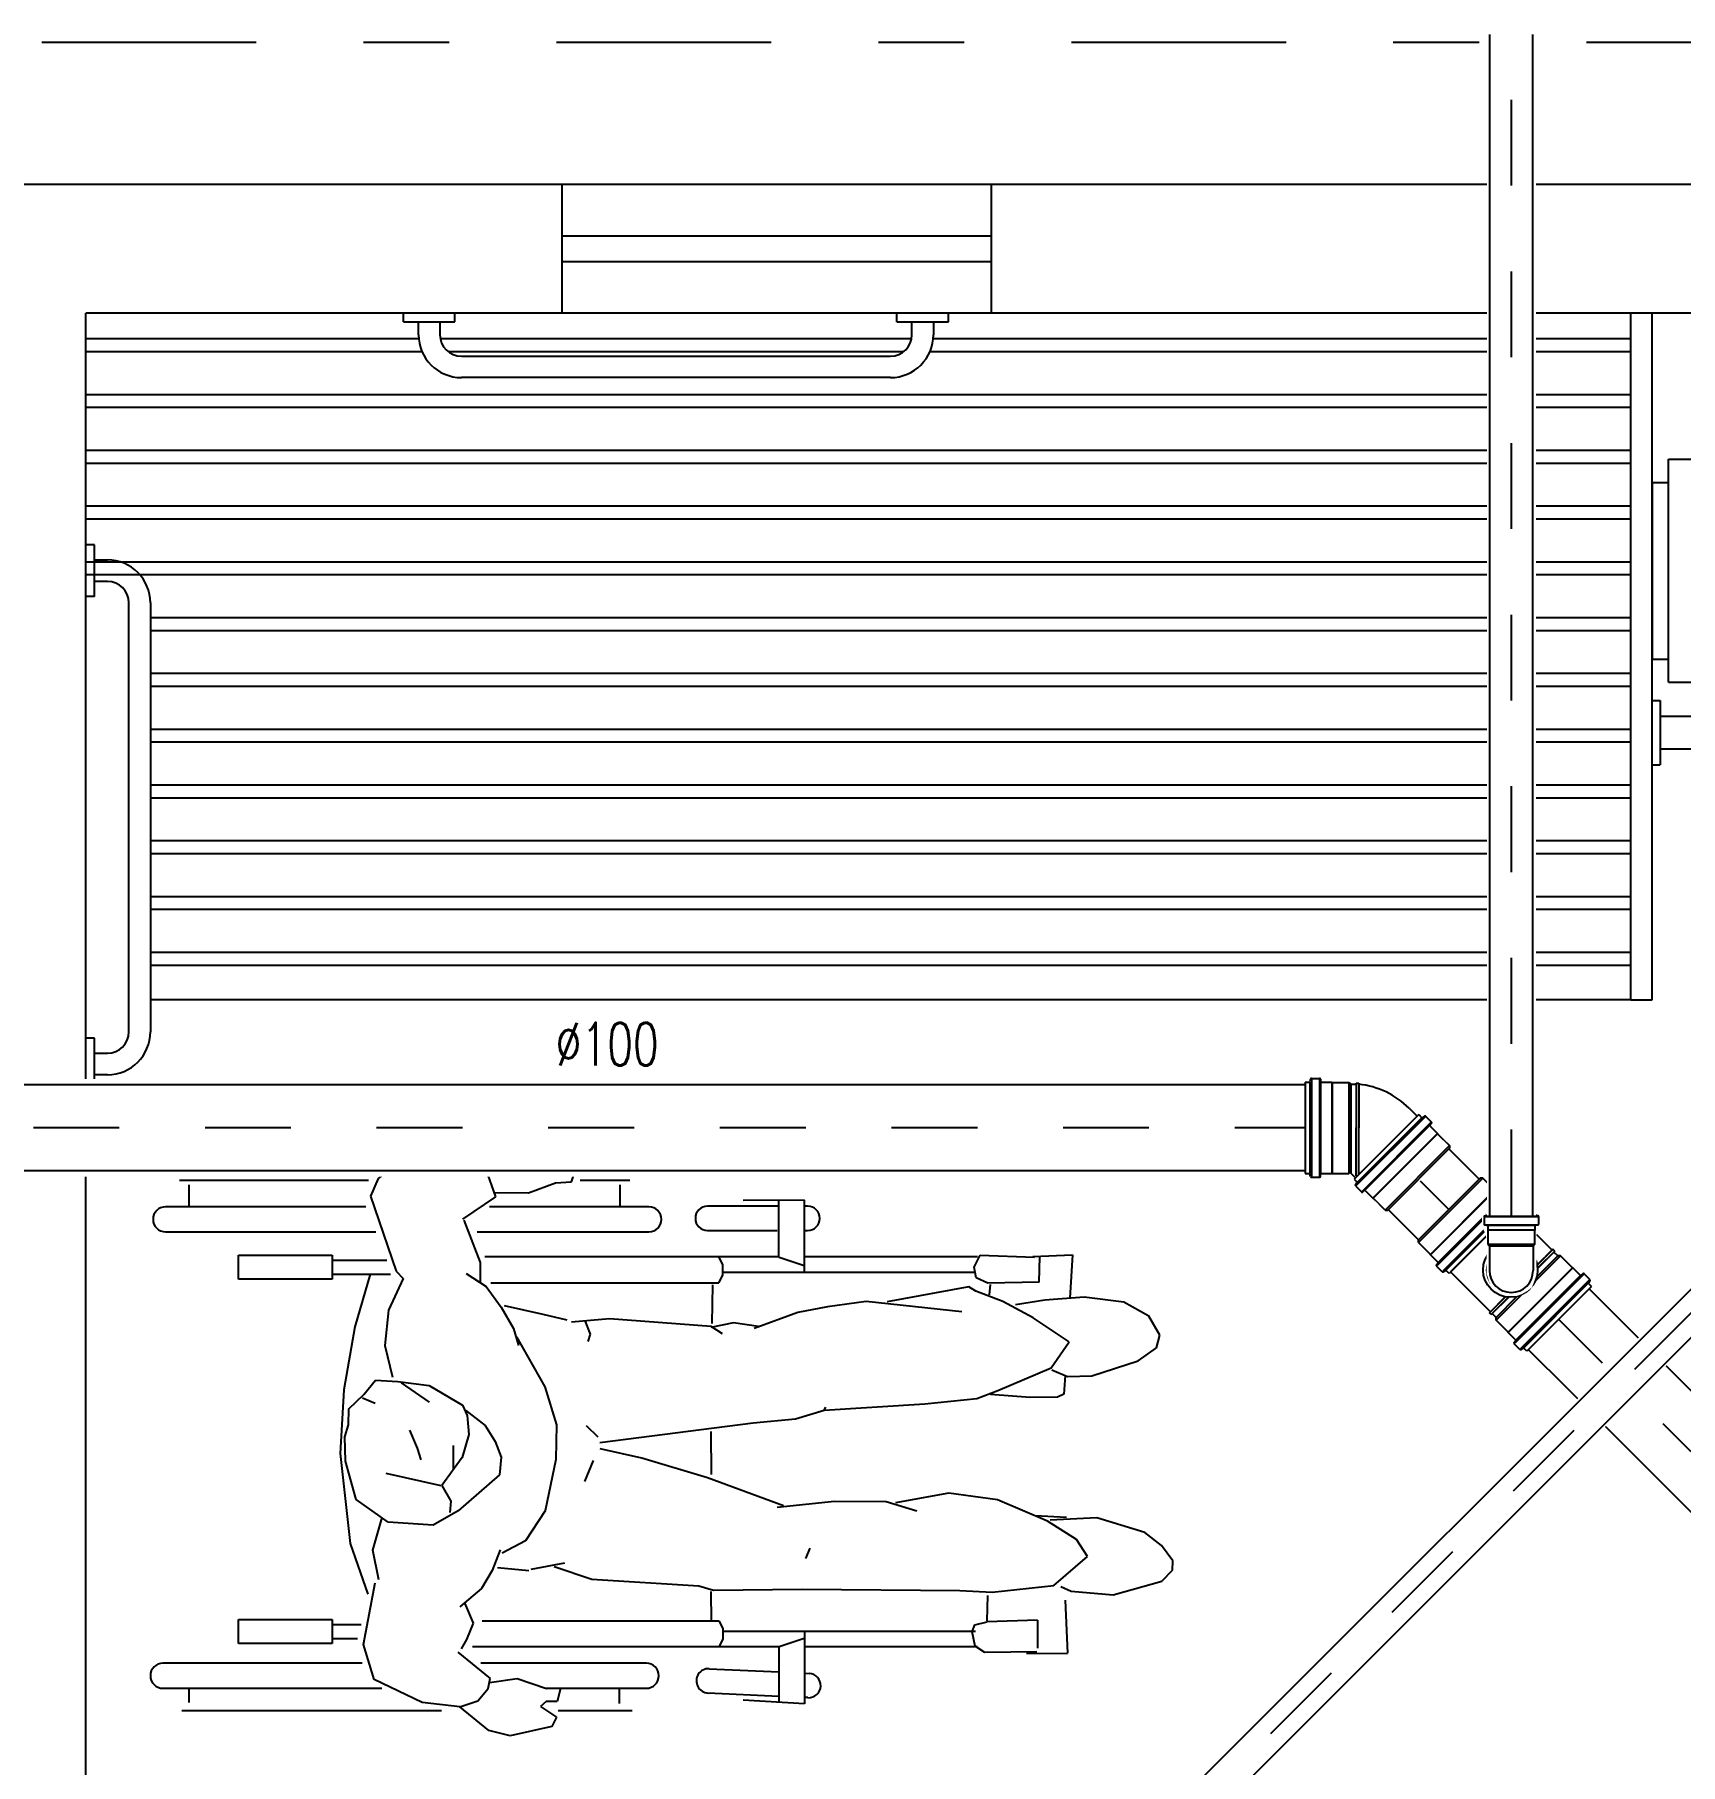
# Model space of a CAD drawing. Header units: inches. Extents: x 542787 to 543192, y 9574025 to 9574373.
# Drawn here: x 542830.783 to 542832.701, y 9574192.964 to 9574194.98 of the extents above; entities that cross this region are included whole.
import ezdxf
from ezdxf.enums import TextEntityAlignment as Align

# ---------------------------------------------------------------- set-up
doc = ezdxf.new("R2010")
doc.units = ezdxf.units.IN
doc.header["$MEASUREMENT"] = 0
for name, pattern in [('DASHDOT', [1, 0.5, -0.25, 0, -0.25]), ('DASHDOT2', [0.5, 0.25, -0.125, 0, -0.125]), ('HIDDEN2', [4.7625, 3.175, -1.5875])]:
    doc.linetypes.add(name, pattern=pattern)
for name, color, linetype in [('CERCADURA', 7, 'Continuous'), ('EIXO', 8, 'Continuous'), ('I-ARQ', 8, 'Continuous'), ('I-ESGOTO', 6, 'Continuous'), ('I-NORMO_INST', 4, 'Continuous')]:
    doc.layers.add(name, color=color, linetype=linetype)
doc.styles.add('125', font='ROMANS.SHX', dxfattribs={"width": 0.7, "height": 0.25})
doc.styles.add('25', font='ROMANS.SHX', dxfattribs={"width": 0.7, "height": 0.05})

# ---------------------------------------------------------------- blocks, each defined once
blk = doc.blocks.new('*U158')
at = {"color": 2}
blk.add_wipeout([(0.0201, 0.0201), (1.4558, -1.4155), (1.4155, -1.4558), (-0.0201, -0.0201)], dxfattribs=at)
for p, q in [((0.0177, 0.0177), (1.4533, -1.418)), ((-0.0177, -0.0177), (1.418, -1.4533))]:
    blk.add_line(p, q)
at = {"layer": 'EIXO', "linetype": 'DASHDOT', "ltscale": 0.01}
blk.add_line((0, 0), (1.4356, -1.4356), dxfattribs=at)
blk = doc.blocks.new('*U297')
at = {"color": 2}
blk.add_wipeout([(0, 0.0569), (4.4303, 0.0569), (4.4303, -0.0569), (0, -0.0569)], dxfattribs=at)
for p, q in [((0, 0.05), (4.4303, 0.05)), ((0, -0.05), (4.4303, -0.05))]:
    blk.add_line(p, q)
at = {"layer": 'EIXO', "linetype": 'DASHDOT', "ltscale": 0.01}
blk.add_line((0, 0), (4.4303, 0), dxfattribs=at)
blk = doc.blocks.new('*U154')
at = {"color": 2}
blk.add_wipeout([(0.0403, 0.0403), (1.3982, -1.3177), (1.3177, -1.3982), (-0.0403, -0.0403)], dxfattribs=at)
for p, q in [((0.0354, 0.0354), (1.3933, -1.3226)), ((-0.0354, -0.0354), (1.3226, -1.3933))]:
    blk.add_line(p, q)
at = {"layer": 'EIXO', "linetype": 'DASHDOT', "ltscale": 0.01}
blk.add_line((0, 0), (1.358, -1.358), dxfattribs=at)
blk = doc.blocks.new('*U136')
at = {"color": 2}
blk.add_wipeout([(-0.0584, 0.0651), (-0.0584, 0.0557), (-0.0568, 0.0539), (-0.0542, 0.0537), (-0.054, 0.0535), (-0.054, 0.0411), (-0.0538, 0.0408), (-0.0538, 0.0211), (-0.0533, 0.0206), (-0.0533, 0.0196), (-0.0581, 0.0148), (-0.0599, 0.0166), (-0.0636, 0.0129), (-0.0638, 0.0128), (-0.0664, 0.0143), (-0.0686, 0.0141), (-0.0753, 0.0074), (-0.0754, 0.005), (-0.0737, 0.003), (-0.0737, 0.0027), (-0.0825, -0.0061), (-0.0825, -0.0064), (-0.0965, -0.0204), (-0.0957, -0.0238), (-0.0238, -0.0957), (-0.0204, -0.0965), (-0.0064, -0.0825), (-0.0061, -0.0825), (0.0027, -0.0737), (0.003, -0.0737), (0.005, -0.0754), (0.0074, -0.0753), (0.0141, -0.0686), (0.0143, -0.0664), (0.0128, -0.0638), (0.0129, -0.0636), (0.0166, -0.0599), (0.0149, -0.0582), (0.0439, -0.027), (0.0519, 0.009), (0.0531, 0.0092), (0.0531, 0.0136), (0.0516, 0.0137), (0.0516, 0.0189), (0.0538, 0.0211), (0.0538, 0.0408), (0.054, 0.0411), (0.054, 0.0535), (0.0542, 0.0537), (0.0568, 0.0539), (0.0584, 0.0557), (0.0584, 0.0651), (0.0571, 0.0669), (0.0542, 0.0677), (0.054, 0.0679), (0.054, 0.0723), (-0.054, 0.0723), (-0.054, 0.0679), (-0.0542, 0.0677), (-0.0571, 0.0669)], dxfattribs=at)
for p, q in [((-0.0576, 0.0651), (-0.0576, 0.0557)), ((-0.0569, 0.0661), (-0.054, 0.0669)), ((0.0567, 0.0651), (-0.0566, 0.0651)), ((0.0533, 0.0723), (-0.0532, 0.0723)), ((-0.0532, 0.0723), (-0.0532, 0.0679)), ((0.0533, 0.0723), (0.0533, 0.0679)), ((0.0569, 0.0661), (0.054, 0.0669)), ((0.0577, 0.0651), (0.0577, 0.0557)), ((-0.0567, 0.0547), (-0.0542, 0.0545)), ((0.0567, 0.0557), (-0.0566, 0.0557)), ((-0.0532, 0.0535), (-0.0532, 0.0414)), ((0.0533, 0.0414), (-0.0532, 0.0414)), ((-0.0532, 0.0414), (-0.053, 0.0411)), ((0.053, 0.0411), (-0.053, 0.0411)), ((-0.053, 0.0411), (-0.053, 0.0214)), ((0.0533, 0.0414), (0.053, 0.0411)), ((0.053, 0.0411), (0.053, 0.0214)), ((0.0533, 0.0535), (0.0533, 0.0414)), ((0.0567, 0.0547), (0.0542, 0.0545)), ((0.053, 0.0214), (-0.053, 0.0214)), ((-0.053, 0.0214), (-0.0528, 0.0212)), ((0.053, 0.0214), (0.0508, 0.0192)), ((-0.0732, 0.0021), (-0.0817, -0.0064)), ((-0.0748, 0.0055), (-0.0731, 0.0035)), ((-0.068, 0.0135), (-0.0747, 0.0068)), ((0.0061, -0.074), (-0.074, 0.0061)), ((0.0128, -0.0673), (-0.0673, 0.0128)), ((-0.0668, 0.0137), (-0.0642, 0.0121)), ((-0.0599, 0.0155), (-0.063, 0.0123)), ((0.0155, -0.0599), (-0.0599, 0.0155)), ((-0.0528, 0.0191), (-0.0581, 0.0137)), ((-0.056, 0.013), (0, 0.013)), ((-0.0542, 0.0098), (0, 0.0098)), ((0.0508, 0.013), (0, 0.013)), ((0.0523, 0.0129), (0, 0.0129)), ((0.0523, 0.0099), (0, 0.0099)), ((0.0508, 0.0098), (0, 0.0098)), ((0.0508, 0.0192), (0.0508, 0.013)), ((0.0508, 0.013), (0.0523, 0.0129)), ((0.0508, 0.0098), (0.0523, 0.0099)), ((0.0523, 0.0129), (0.0523, 0.0099)), ((-0.0957, -0.0207), (-0.0817, -0.0068)), ((-0.0817, -0.0064), (-0.0817, -0.0068)), ((-0.0957, -0.0207), (-0.0957, -0.0238)), ((-0.0238, -0.0957), (-0.0957, -0.0238)), ((0.0155, -0.0599), (0.0123, -0.063)), ((0.0231, -0.0488), (0.0137, -0.0581)), ((0.0021, -0.0732), (-0.0064, -0.0817)), ((0.0055, -0.0748), (0.0035, -0.0731)), ((0.0135, -0.068), (0.0068, -0.0747)), ((0.0137, -0.0668), (0.0121, -0.0642)), ((-0.0207, -0.0957), (-0.0238, -0.0957)), ((-0.0068, -0.0817), (-0.0207, -0.0957)), ((-0.0064, -0.0817), (-0.0068, -0.0817))]:
    blk.add_line(p, q)
at = {"color": 8}
for p, q in [((0.0533, 0.0671), (-0.0532, 0.0671)), ((0.0533, 0.0544), (-0.0532, 0.0544)), ((0.0028, -0.0725), (-0.0725, 0.0028)), ((0.0118, -0.0635), (-0.0635, 0.0118)), ((-0.0581, 0.0137), (0.0137, -0.0581)), ((-0.0543, 0.0099), (0, 0.0099)), ((-0.0533, 0.0129), (0, 0.0129)), ((0.0508, 0.0192), (-0.0527, 0.0192)), ((-0.0817, -0.0064), (-0.0064, -0.0817)), ((-0.0817, -0.0068), (-0.0068, -0.0817)), ((-0.0957, -0.0207), (-0.0207, -0.0957))]:
    blk.add_line(p, q, dxfattribs=at)
for centre, radius, start, end in [((-0.0566, 0.0651), 0.001, 105, 180), ((-0.0542, 0.0679), 0.001, 285, 0), ((0.0543, 0.0679), 0.001, 180, 255), ((0.0567, 0.0651), 0.001, 0, 75), ((-0.0566, 0.0557), 0.001, 180, 265), ((-0.0542, 0.0535), 0.001, 0, 85), ((0.0543, 0.0535), 0.001, 95, 180), ((0.0567, 0.0557), 0.001, 275, 0), ((-0.0538, 0.0201), 0.0015, 315, 45), ((-0.074, 0.0061), 0.001, 135, 220), ((-0.0739, 0.0028), 0.001, 315, 40), ((-0.0673, 0.0128), 0.001, 60, 135), ((-0.0637, 0.013), 0.001, 240, 315), ((-0.0458, 0.0201), 0.0972, 315, 353.9013), ((0.0028, -0.0739), 0.001, 50, 135), ((0.0061, -0.074), 0.001, 230, 315), ((0.013, -0.0637), 0.001, 135, 210), ((0.0128, -0.0673), 0.001, 315, 30)]:
    blk.add_arc(centre, radius, start, end)
blk = doc.blocks.new('*U178')
at = {"color": 2}
blk.add_wipeout([(0.0161, -0.0161), (-1.5988, -1.631), (-1.631, -1.5988), (-0.0161, 0.0161)], dxfattribs=at)
for p, q in [((-0.0141, 0.0141), (-1.629, -1.6007)), ((0.0141, -0.0141), (-1.6007, -1.629))]:
    blk.add_line(p, q)
at = {"layer": 'EIXO', "linetype": 'DASHDOT', "ltscale": 0.01}
blk.add_line((0, 0), (-1.6149, -1.6149), dxfattribs=at)
blk = doc.blocks.new('A$C01993D97')
for p, q in [((0, -0.0533), (0, 0.0532)), ((0, 0.0532), (0.0044, 0.0532)), ((0.0062, 0.0569), (0.0054, 0.054)), ((0.0072, 0.0576), (0.0166, 0.0576)), ((0.0072, -0.0567), (0.0072, 0.0566)), ((0.0166, -0.0567), (0.0166, 0.0566)), ((0.0176, 0.0567), (0.0178, 0.0542)), ((0.0188, 0.0532), (0.0309, 0.0532)), ((0.0309, -0.0533), (0.0309, 0.0532)), ((0.0309, 0.0532), (0.0312, 0.053)), ((0.0312, 0.053), (0.0509, 0.053)), ((0.0509, 0.053), (0.0509, 0.0119)), ((0.0509, 0.053), (0.0531, 0.0508)), ((0.0531, 0.0508), (0.0593, 0.0508)), ((0.0593, 0.0508), (0.0594, 0.0523)), ((0.0594, 0.0523), (0.0594, 0.0239)), ((0.0594, 0.0523), (0.0624, 0.0523)), ((0.0624, 0.0523), (0.0624, 0.0262)), ((0.0625, 0.0508), (0.0624, 0.0523)), ((0.0625, 0.0508), (0.128, 0.0508)), ((0.128, -0.0533), (0.128, 0.0532)), ((0.128, 0.0532), (0.1324, 0.0532)), ((0.1342, 0.0569), (0.1334, 0.054)), ((0.1352, 0.0576), (0.1446, 0.0576)), ((0.1352, -0.0567), (0.1352, 0.0566)), ((0.1446, -0.0567), (0.1446, 0.0566)), ((0.1456, 0.0567), (0.1458, 0.0542)), ((0.1468, 0.0532), (0.1589, 0.0532)), ((0.1589, 0.0532), (0.1592, 0.053)), ((0.1789, 0.053), (0.1592, 0.053)), ((0.1789, 0.053), (0.1811, 0.0508)), ((0.1811, -0.0508), (0.1811, 0.0508)), ((0.0509, -0.053), (0.0509, -0.0119)), ((0.0594, -0.0523), (0.0594, -0.0239)), ((0.0624, -0.0523), (0.0624, -0.0262)), ((0, -0.0533), (0.0044, -0.0533)), ((0.0062, -0.0569), (0.0054, -0.054)), ((0.0072, -0.0577), (0.0166, -0.0577)), ((0.0176, -0.0567), (0.0178, -0.0542)), ((0.0188, -0.0533), (0.0309, -0.0533)), ((0.0309, -0.0533), (0.0312, -0.053)), ((0.0312, -0.053), (0.0509, -0.053)), ((0.0509, -0.053), (0.0531, -0.0508)), ((0.0531, -0.0508), (0.0593, -0.0508)), ((0.0593, -0.0508), (0.0594, -0.0523)), ((0.0594, -0.0523), (0.0624, -0.0523)), ((0.0625, -0.0508), (0.0624, -0.0523)), ((0.0625, -0.0508), (0.128, -0.0508)), ((0.128, -0.0533), (0.1324, -0.0533)), ((0.1342, -0.0569), (0.1334, -0.054)), ((0.1352, -0.0577), (0.1446, -0.0577)), ((0.1456, -0.0567), (0.1458, -0.0542)), ((0.1468, -0.0533), (0.1589, -0.0533)), ((0.1589, -0.0533), (0.1592, -0.053)), ((0.1592, -0.053), (0.1789, -0.053)), ((0.1789, -0.053), (0.1811, -0.0508))]:
    blk.add_line(p, q)
at = {"color": 8}
for p, q in [((0.0052, -0.0533), (0.0052, 0.0532)), ((0.0179, -0.0533), (0.0179, 0.0532)), ((0.0312, -0.053), (0.0312, 0.053)), ((0.0531, 0.0508), (0.0531, 0.0163)), ((0.0593, 0.0508), (0.0593, 0.0238)), ((0.0625, 0.0508), (0.0625, 0.0263)), ((0.128, -0.0508), (0.128, 0.0508)), ((0.128, -0.0508), (0.128, 0.0508)), ((0.1332, -0.0533), (0.1332, 0.0532)), ((0.1459, -0.0533), (0.1459, 0.0532)), ((0.1589, 0.0532), (0.1589, -0.0533)), ((0.1592, 0.053), (0.1592, -0.053)), ((0.1789, 0.053), (0.1789, -0.053)), ((0.0531, -0.0508), (0.0531, -0.0163)), ((0.0593, -0.0508), (0.0593, -0.0238)), ((0.0625, -0.0508), (0.0625, -0.0263))]:
    blk.add_line(p, q, dxfattribs=at)
for radius in [0.0318, 0.0256]:
    blk.add_circle((0.0804, 0), radius)
blk.add_circle((0.0804, 0), 0.0273, dxfattribs=at)
for centre, start, end in [((0.0044, 0.0542), 270, 345), ((0.0072, 0.0566), 90, 165), ((0.0166, 0.0566), 5, 90), ((0.0188, 0.0542), 185, 270), ((0.1324, 0.0542), 270, 345), ((0.1352, 0.0566), 90, 165), ((0.1446, 0.0566), 5, 90), ((0.1468, 0.0542), 185, 270), ((0.0044, -0.0543), 15, 90), ((0.0072, -0.0567), 195, 270), ((0.0166, -0.0567), 270, 355), ((0.0188, -0.0543), 90, 175), ((0.1324, -0.0543), 15, 90), ((0.1352, -0.0567), 195, 270), ((0.1446, -0.0567), 270, 355), ((0.1468, -0.0543), 90, 175)]:
    blk.add_arc(centre, 0.001, start, end)
blk = doc.blocks.new('*U137')
at = {"color": 2}
blk.add_wipeout([(0.0357, -0.1086), (0.0322, -0.1105), (0.0183, -0.0966), (0.0179, -0.0966), (0.0097, -0.0884), (0.0089, -0.089), (0.0039, -0.0888), (-0.0028, -0.0821), (-0.0034, -0.0776), (-0.0025, -0.0761), (-0.0067, -0.072), (-0.0049, -0.0703), (-0.0475, -0.0276), (-0.0487, -0.0286), (-0.0543, -0.023), (-0.0533, -0.0218), (-0.0552, -0.02), (-0.0583, -0.02), (-0.0722, -0.0061), (-0.0726, -0.0061), (-0.0808, 0.0022), (-0.0816, 0.0015), (-0.0866, 0.0017), (-0.0933, 0.0084), (-0.0939, 0.0129), (-0.093, 0.0144), (-0.0952, 0.0166), (-0.0161, 0.0958), (-0.0139, 0.0936), (-0.0124, 0.0944), (-0.0079, 0.0938), (-0.0012, 0.0871), (-0.001, 0.0821), (-0.0016, 0.0813), (0.0079, 0.0718), (0.0077, 0.0716), (0.0205, 0.0588), (0.0205, 0.0557), (0.0224, 0.0539), (0.0235, 0.0548), (0.0291, 0.0492), (0.0282, 0.0481), (0.0708, 0.0054), (0.0725, 0.0072), (0.0766, 0.003), (0.0781, 0.0039), (0.0826, 0.0033), (0.0893, -0.0034), (0.0895, -0.0084), (0.0889, -0.0092), (0.0984, -0.0187), (0.0982, -0.0189), (0.111, -0.0317), (0.1091, -0.0352)], dxfattribs=at)
at = {"color": 2, "rotation": 315.0000000000355}
blk.add_blockref('A$C01993D97', (-0.0557, 0.0562), dxfattribs=at)
blk = doc.blocks.new('*U205')
at = {"color": 1, "style": '25'}
for tag, flags, p in [('MARCA', 1, (0, -0.1877)), ('QUANT.', 3, (0, -0.2718))]:
    blk.add_attdef(tag, text='', height=0.05, dxfattribs=dict(at, flags=flags)).set_placement(p, align=Align.CENTER)
at = {"color": 2}
blk.add_wipeout([(0.0287, -0.0245), (0.0294, -0.0413), (0.034, -0.0514), (0.034, -0.0656), (0.0294, -0.0656), (0.0294, -0.07), (0, -0.07), (-0.0294, -0.07), (-0.0294, -0.0661), (-0.034, -0.0661), (-0.034, -0.0519), (-0.0292, -0.0417), (-0.0297, -0.0182), (-0.0292, -0.0088), (-0.0277, 0.01), (-0.0239, 0.0196), (-0.0192, 0.0234), (-0.0124, 0.0273), (-0.006, 0.0297), (0.0054, 0.0291), (0.0148, 0.0264), (0.0211, 0.0214), (0.0258, 0.0129), (0.0287, 0.0036), (0.0287, -0.0055)], dxfattribs=at)
for p, q in [((0.0254, -0.0285), (0.0254, 0)), ((-0.0254, -0.0285), (-0.0254, 0)), ((-0.0272, -0.0303), (-0.0254, -0.0285)), ((-0.0272, -0.0471), (-0.0272, -0.0303)), ((-0.0272, -0.0303), (0.0272, -0.0303)), ((0.0272, -0.0303), (0.0254, -0.0285)), ((0.0272, -0.0471), (0.0272, -0.0303)), ((-0.0318, -0.0629), (-0.0318, -0.0542)), ((-0.0309, -0.0532), (-0.0283, -0.0529)), ((0.0308, -0.0534), (-0.0308, -0.0534)), ((-0.0274, -0.0473), (-0.0272, -0.0471)), ((-0.0274, -0.0519), (-0.0274, -0.0473)), ((-0.0272, -0.0471), (0.0272, -0.0471)), ((0.0274, -0.0473), (0.0272, -0.0471)), ((0.0274, -0.0519), (0.0274, -0.0473)), ((0.0309, -0.0532), (0.0283, -0.0529)), ((0.0318, -0.0629), (0.0318, -0.0542)), ((-0.0311, -0.0639), (-0.0281, -0.0647)), ((0.0308, -0.0629), (-0.0308, -0.0629)), ((-0.0274, -0.07), (-0.0274, -0.0656)), ((0.0274, -0.07), (-0.0274, -0.07)), ((0.0274, -0.07), (0.0274, -0.0656)), ((0.0311, -0.0639), (0.0281, -0.0647))]:
    blk.add_line(p, q)
at = {"color": 8}
for p, q in [((-0.0254, -0.0285), (0.0254, -0.0285)), ((-0.0274, -0.0473), (0.0274, -0.0473)), ((0.0274, -0.0529), (-0.0274, -0.0529)), ((0.0274, -0.0649), (-0.0274, -0.0649))]:
    blk.add_line(p, q, dxfattribs=at)
for centre, radius, start, end in [((0, 0), 0.0254, 0, 180), ((-0.0308, -0.0542), 0.001, 95, 180), ((-0.0283, -0.0519), 0.001, 275, 0), ((0.0283, -0.0519), 0.001, 180, 265), ((0.0308, -0.0542), 0.001, 0, 85), ((-0.0308, -0.0629), 0.001, 180, 255), ((-0.0283, -0.0656), 0.001, 0, 75), ((0.0283, -0.0656), 0.001, 105, 180), ((0.0308, -0.0629), 0.001, 285, 0)]:
    blk.add_arc(centre, radius, start, end)
at = {"color": 1, "style": '25', "flags": 1}
blk.add_attdef('DESCRICAO', text='', height=0.05, dxfattribs=at).set_placement((0, -0.1085), align=Align.CENTER)
blk = doc.blocks.new('*U293')
at = {"color": 2}
blk.add_wipeout([(0.0285, 0), (0.0285, -1.376), (-0.0285, -1.376), (-0.0285, 0)], dxfattribs=at)
for p, q in [((-0.025, 0), (-0.025, -1.376)), ((0.025, 0), (0.025, -1.376))]:
    blk.add_line(p, q)
at = {"layer": 'EIXO', "linetype": 'DASHDOT', "ltscale": 0.01}
blk.add_line((0, 0), (0, -1.376), dxfattribs=at)

msp = doc.modelspace()

# ---------------------------------------------------------------- linework, layer by layer
at = {"layer": 'I-ARQ'}
for p, q in [((542834.3928, 9574194.8056), (542830.6978, 9574194.8056)), ((542831.3978, 9574194.6556), (542831.3978, 9574194.8056)), ((542831.8978, 9574194.6556), (542831.8978, 9574194.8056)), ((542834.2428, 9574194.6556), (542830.8428, 9574194.6556)), ((542830.8428, 9574192.0056), (542830.8428, 9574194.6556)), ((542831.2128, 9574194.6456), (542831.2128, 9574194.6556)), ((542831.2728, 9574194.6456), (542831.2728, 9574194.6556)), ((542831.7878, 9574194.6456), (542831.7878, 9574194.6556)), ((542831.8478, 9574194.6456), (542831.8478, 9574194.6556)), ((542832.6428, 9574193.8556), (542832.6428, 9574194.6556)), ((542832.6428, 9574193.8556), (542832.6428, 9574194.6556)), ((542832.6678, 9574193.8556), (542832.6678, 9574194.6556)), ((542832.6678, 9574193.8556), (542832.6678, 9574194.6556)), ((542831.2128, 9574194.6456), (542831.2728, 9574194.6456)), ((542831.2303, 9574194.6306), (542831.2303, 9574194.6456)), ((542831.2553, 9574194.6456), (542831.2553, 9574194.6306)), ((542831.7878, 9574194.6456), (542831.8478, 9574194.6456)), ((542831.8053, 9574194.6306), (542831.8053, 9574194.6456)), ((542831.8303, 9574194.6456), (542831.8303, 9574194.6306)), ((542831.2305, 9574194.6256), (542830.8428, 9574194.6256)), ((542831.2344, 9574194.6106), (542830.8428, 9574194.6106)), ((542831.8048, 9574194.6256), (542831.2558, 9574194.6256)), ((542831.7953, 9574194.6106), (542831.2653, 9574194.6106)), ((542832.6428, 9574194.6106), (542831.8261, 9574194.6106)), ((542832.6428, 9574194.6256), (542831.83, 9574194.6256)), ((542831.2803, 9574194.6056), (542831.7803, 9574194.6056)), ((542831.7803, 9574194.5806), (542831.2803, 9574194.5806)), ((542832.6428, 9574194.5606), (542830.8428, 9574194.5606)), ((542832.6428, 9574194.5456), (542830.8428, 9574194.5456)), ((542832.6428, 9574194.4956), (542830.8428, 9574194.4956)), ((542832.6868, 9574194.4856), (542832.7628, 9574194.4856)), ((542832.6868, 9574194.2256), (542832.6868, 9574194.4856)), ((542832.6428, 9574194.4806), (542830.8428, 9574194.4806)), ((542832.6678, 9574194.4585), (542832.6868, 9574194.4585)), ((542832.6678, 9574194.4585), (542832.6678, 9574194.2526)), ((542832.6428, 9574194.4306), (542830.8428, 9574194.4306)), ((542832.6428, 9574194.4156), (542830.8428, 9574194.4156)), ((542830.8528, 9574194.3856), (542830.8428, 9574194.3856)), ((542830.8528, 9574194.3256), (542830.8528, 9574194.3856)), ((542832.6428, 9574194.3656), (542830.8428, 9574194.3656)), ((542830.8528, 9574194.3681), (542830.8678, 9574194.3681)), ((542832.6428, 9574194.3506), (542830.8428, 9574194.3506)), ((542830.8528, 9574194.3256), (542830.8428, 9574194.3256)), ((542830.8678, 9574194.3431), (542830.8528, 9574194.3431)), ((542830.8928, 9574193.8181), (542830.8928, 9574194.3181)), ((542830.9178, 9574194.3181), (542830.9178, 9574193.8181)), ((542832.6428, 9574194.3006), (542830.9178, 9574194.3006)), ((542832.6428, 9574194.2856), (542830.9178, 9574194.2856)), ((542832.6678, 9574194.2526), (542832.6868, 9574194.2526)), ((542832.6428, 9574194.2356), (542830.9178, 9574194.2356)), ((542832.6868, 9574194.2256), (542832.7628, 9574194.2256)), ((542832.6428, 9574194.2206), (542830.9177, 9574194.2206)), ((542832.6428, 9574194.1706), (542830.9178, 9574194.1706)), ((542832.6428, 9574194.1556), (542830.9178, 9574194.1556)), ((542832.6428, 9574194.1056), (542830.9178, 9574194.1056)), ((542832.6428, 9574194.0906), (542830.9178, 9574194.0906)), ((542832.6428, 9574194.0406), (542830.9178, 9574194.0406)), ((542832.6428, 9574194.0256), (542830.9178, 9574194.0256)), ((542832.6428, 9574193.9756), (542830.9178, 9574193.9756)), ((542832.6428, 9574193.9606), (542830.9178, 9574193.9606)), ((542832.6428, 9574193.9106), (542830.9178, 9574193.9106)), ((542832.6428, 9574193.8956), (542830.9178, 9574193.8956)), ((542832.6428, 9574193.8556), (542830.9178, 9574193.8556)), ((542832.6428, 9574193.8556), (542830.9178, 9574193.8556)), ((542832.6428, 9574193.8556), (542832.6678, 9574193.8556)), ((542832.6428, 9574193.8556), (542832.6678, 9574193.8556)), ((542830.8528, 9574193.8106), (542830.8428, 9574193.8106)), ((542830.8528, 9574193.7506), (542830.8528, 9574193.8106)), ((542830.8528, 9574193.7931), (542830.8678, 9574193.7931)), ((542830.8678, 9574193.7681), (542830.8528, 9574193.7681)), ((542830.8528, 9574193.7506), (542830.8428, 9574193.7506))]:
    msp.add_line(p, q, dxfattribs=at)
at = {"layer": 'I-ARQ', "linetype": 'HIDDEN2'}
for p, q in [((542831.8978, 9574194.7456), (542831.3978, 9574194.7456)), ((542831.8978, 9574194.7156), (542831.3978, 9574194.7156))]:
    msp.add_line(p, q, dxfattribs=at)
at = {"layer": 'I-ARQ', "extrusion": (0, 0, -1)}
for p, q in [((542832.6678, 9574194.2043), (542832.6771, 9574194.2043)), ((542832.6771, 9574194.2043), (542832.6771, 9574194.1293)), ((542833.349, 9574194.1856), (542832.6771, 9574194.1856)), ((542832.6771, 9574194.1481), (542833.349, 9574194.1481)), ((542832.6678, 9574194.1293), (542832.6771, 9574194.1293))]:
    msp.add_line(p, q, dxfattribs=at)
at = {"layer": 'I-ARQ', "linetype": 'ByBlock'}
for p, q in [((542831.3325, 9574193.6882), (542831.2965, 9574193.6704)), ((542831.3741, 9574193.6823), (542831.3325, 9574193.6882)), ((542831.3948, 9574193.6635), (542831.3741, 9574193.6823)), ((542831.1996, 9574193.6593), (542831.1832, 9574193.6474)), ((542831.2818, 9574193.6732), (542831.1996, 9574193.6593)), ((542831.2965, 9574193.6704), (542831.2818, 9574193.6732)), ((542831.2971, 9574193.6691), (542831.3089, 9574193.6576)), ((542831.3789, 9574193.6619), (542831.3786, 9574193.6725)), ((542831.407, 9574193.6592), (542831.3789, 9574193.6619)), ((542831.407, 9574193.6592), (542831.4126, 9574193.6552)), ((542831.1719, 9574193.6449), (542830.9516, 9574193.6449)), ((542830.9627, 9574193.6397), (542830.9627, 9574193.6156)), ((542831.1832, 9574193.6474), (542831.1744, 9574193.6266)), ((542831.3089, 9574193.6576), (542831.32, 9574193.6258)), ((542831.3584, 9574193.6305), (542831.3898, 9574193.642)), ((542831.3898, 9574193.642), (542831.4085, 9574193.6434)), ((542831.4085, 9574193.6434), (542831.4126, 9574193.6552)), ((542831.4765, 9574193.6449), (542831.4186, 9574193.6449)), ((542831.465, 9574193.6397), (542831.465, 9574193.6156)), ((542831.1744, 9574193.6266), (542831.2041, 9574193.5393)), ((542831.32, 9574193.6258), (542831.2815, 9574193.5999)), ((542831.319, 9574193.6311), (542831.3584, 9574193.6305)), ((542831.6802, 9574193.6221), (542831.6085, 9574193.6216)), ((542831.6503, 9574193.5558), (542831.6503, 9574193.6219)), ((542831.6802, 9574193.5376), (542831.6802, 9574193.6221)), ((542831.169, 9574193.6142), (542830.9355, 9574193.6142)), ((542831.2831, 9574193.5986), (542831.3023, 9574193.5493)), ((542831.4988, 9574193.6142), (542831.3131, 9574193.6142)), ((542831.6503, 9574193.615), (542831.5671, 9574193.615)), ((542831.6837, 9574193.615), (542831.6799, 9574193.615)), ((542830.9355, 9574193.585), (542831.1804, 9574193.585)), ((542831.2988, 9574193.585), (542831.4988, 9574193.585)), ((542831.5671, 9574193.5866), (542831.6484, 9574193.5866)), ((542831.6812, 9574193.5866), (542831.6837, 9574193.5866)), ((542831.9463, 9574193.5562), (542831.9923, 9574193.5584)), ((542831.9923, 9574193.5584), (542831.9892, 9574193.5077)), ((542831.0206, 9574193.5579), (542831.1297, 9574193.5579)), ((542831.0206, 9574193.5298), (542831.0206, 9574193.5579)), ((542831.1297, 9574193.5579), (542831.1297, 9574193.5298)), ((542831.1298, 9574193.5521), (542831.1932, 9574193.5521)), ((542831.2041, 9574193.5393), (542831.2123, 9574193.5307)), ((542831.3023, 9574193.5493), (542831.3022, 9574193.5269)), ((542831.6503, 9574193.5558), (542831.3074, 9574193.5558)), ((542831.5851, 9574193.547), (542831.5804, 9574193.5558)), ((542831.5851, 9574193.5345), (542831.5851, 9574193.547)), ((542831.6505, 9574193.5555), (542831.6797, 9574193.5458)), ((542831.8817, 9574193.5559), (542831.6802, 9574193.5559)), ((542831.8779, 9574193.5438), (542831.8847, 9574193.5577)), ((542831.8801, 9574193.5316), (542831.8779, 9574193.5438)), ((542831.8847, 9574193.5577), (542831.9479, 9574193.5555)), ((542831.9537, 9574193.5263), (542831.9542, 9574193.5563)), ((542831.1297, 9574193.5298), (542831.0206, 9574193.5298)), ((542831.1304, 9574193.5358), (542831.1975, 9574193.5358)), ((542831.1741, 9574193.5358), (542831.1561, 9574193.4742)), ((542831.2123, 9574193.5307), (542831.1954, 9574193.4936)), ((542831.2859, 9574193.5364), (542831.309, 9574193.5212)), ((542831.309, 9574193.5212), (542831.3267, 9574193.4974)), ((542831.3145, 9574193.5257), (542831.5804, 9574193.5257)), ((542831.5729, 9574193.5232), (542831.5722, 9574193.4783)), ((542831.5804, 9574193.5257), (542831.5851, 9574193.5345)), ((542831.5856, 9574193.5379), (542831.8795, 9574193.5379)), ((542831.8714, 9574193.5209), (542831.7765, 9574193.5034)), ((542831.8797, 9574193.5158), (542831.8714, 9574193.5209)), ((542831.8936, 9574193.5253), (542831.8801, 9574193.5316)), ((542831.9537, 9574193.5263), (542831.8936, 9574193.5253)), ((542831.8957, 9574193.5116), (542831.897, 9574193.5238)), ((542831.3755, 9574193.4889), (542831.3306, 9574193.4987)), ((542831.7521, 9574193.504), (542831.7068, 9574193.4976)), ((542831.8634, 9574193.4917), (542831.7521, 9574193.504)), ((542831.9113, 9574193.5039), (542831.8797, 9574193.5158)), ((542831.9466, 9574193.4849), (542831.9113, 9574193.5039)), ((542831.9603, 9574193.5053), (542831.9259, 9574193.5001)), ((542832.0059, 9574193.5091), (542831.9603, 9574193.5053)), ((542832.0523, 9574193.5032), (542832.0059, 9574193.5091)), ((542832.0813, 9574193.4868), (542832.0523, 9574193.5032)), ((542831.1954, 9574193.4936), (542831.191, 9574193.4528)), ((542831.3267, 9574193.4974), (542831.3408, 9574193.4725)), ((542831.4037, 9574193.4823), (542831.3755, 9574193.4889)), ((542831.4527, 9574193.4837), (542831.4085, 9574193.4798)), ((542831.4243, 9574193.4805), (542831.4302, 9574193.466)), ((542831.5712, 9574193.4748), (542831.4527, 9574193.4837)), ((542831.5972, 9574193.4791), (542831.5711, 9574193.4737)), ((542831.6265, 9574193.4749), (542831.5972, 9574193.4791)), ((542831.6723, 9574193.491), (542831.6215, 9574193.4726)), ((542831.7068, 9574193.4976), (542831.6723, 9574193.491)), ((542831.9886, 9574193.457), (542831.9466, 9574193.4849)), ((542832.0941, 9574193.4645), (542832.0813, 9574193.4868)), ((542831.1561, 9574193.4742), (542831.1432, 9574193.401)), ((542831.3408, 9574193.4725), (542831.3467, 9574193.4528)), ((542831.3445, 9574193.4627), (542831.3775, 9574193.4045)), ((542831.4302, 9574193.466), (542831.4276, 9574193.4573)), ((542831.5846, 9574193.4661), (542831.5712, 9574193.4748)), ((542832.0903, 9574193.4499), (542832.0941, 9574193.4645)), ((542831.191, 9574193.4528), (542831.1999, 9574193.4158)), ((542831.9676, 9574193.4265), (542831.9886, 9574193.457)), ((542832.0688, 9574193.4346), (542832.0903, 9574193.4499)), ((542831.9055, 9574193.4001), (542831.9676, 9574193.4265)), ((542831.9684, 9574193.4243), (542831.9867, 9574193.4165)), ((542831.9837, 9574193.4178), (542831.9824, 9574193.3959)), ((542831.9867, 9574193.4165), (542832.0147, 9574193.4173)), ((542832.0147, 9574193.4173), (542832.0688, 9574193.4346)), ((542831.1432, 9574193.401), (542831.1391, 9574193.3266)), ((542831.1666, 9574193.3956), (542831.1803, 9574193.4124)), ((542831.1803, 9574193.4124), (542831.2061, 9574193.4108)), ((542831.2061, 9574193.4108), (542831.2428, 9574193.4061)), ((542831.2431, 9574193.3866), (542831.2106, 9574193.409)), ((542831.2428, 9574193.4061), (542831.2814, 9574193.3832)), ((542831.3775, 9574193.4045), (542831.3912, 9574193.3601)), ((542831.8808, 9574193.3908), (542831.9055, 9574193.4001)), ((542831.1488, 9574193.3601), (542831.1491, 9574193.3788)), ((542831.1491, 9574193.3788), (542831.1666, 9574193.3956)), ((542831.1651, 9574193.3918), (542831.1797, 9574193.3855)), ((542831.2814, 9574193.3832), (542831.2871, 9574193.3709)), ((542831.2856, 9574193.3769), (542831.3079, 9574193.3595)), ((542831.6696, 9574193.3672), (542831.703, 9574193.3772)), ((542831.703, 9574193.3772), (542831.8204, 9574193.3848)), ((542831.703, 9574193.3772), (542831.7049, 9574193.3806)), ((542831.8204, 9574193.3848), (542831.8808, 9574193.3908)), ((542831.9431, 9574193.3919), (542831.8967, 9574193.3954)), ((542831.9748, 9574193.3924), (542831.9431, 9574193.3919)), ((542831.9824, 9574193.3959), (542831.9748, 9574193.3924)), ((542831.1445, 9574193.346), (542831.1488, 9574193.3601)), ((542831.2871, 9574193.3709), (542831.2891, 9574193.3488)), ((542831.3079, 9574193.3595), (542831.3197, 9574193.3407)), ((542831.3912, 9574193.3601), (542831.3903, 9574193.3196)), ((542831.4398, 9574193.3458), (542831.4262, 9574193.3591)), ((542831.4414, 9574193.3397), (542831.6204, 9574193.3624)), ((542831.6204, 9574193.3624), (542831.6696, 9574193.3672)), ((542831.1452, 9574193.3177), (542831.1445, 9574193.346)), ((542831.2198, 9574193.3541), (542831.2289, 9574193.333)), ((542831.2891, 9574193.3488), (542831.2811, 9574193.322)), ((542831.3197, 9574193.3407), (542831.3266, 9574193.3224)), ((542831.5709, 9574193.3523), (542831.5712, 9574193.3022)), ((542831.1391, 9574193.3266), (542831.1505, 9574193.222)), ((542831.1575, 9574193.2733), (542831.1452, 9574193.3177)), ((542831.2289, 9574193.333), (542831.2329, 9574193.3192)), ((542831.2811, 9574193.322), (542831.2573, 9574193.2896)), ((542831.2706, 9574193.3359), (542831.2708, 9574193.309)), ((542831.3266, 9574193.3224), (542831.3246, 9574193.302)), ((542831.3903, 9574193.3196), (542831.3777, 9574193.26)), ((542831.424, 9574193.2943), (542831.4343, 9574193.3186)), ((542831.4907, 9574193.3212), (542831.442, 9574193.332)), ((542831.5672, 9574193.2985), (542831.4907, 9574193.3212)), ((542831.2565, 9574193.2891), (542831.1926, 9574193.3036)), ((542831.3246, 9574193.302), (542831.2765, 9574193.2601)), ((542831.6557, 9574193.2656), (542831.5672, 9574193.2985)), ((542831.2573, 9574193.2896), (542831.268, 9574193.2713)), ((542831.8484, 9574193.2806), (542831.786, 9574193.2691)), ((542831.9051, 9574193.2727), (542831.8484, 9574193.2806)), ((542831.1951, 9574193.2469), (542831.1575, 9574193.2733)), ((542831.2765, 9574193.2601), (542831.2475, 9574193.2433)), ((542831.268, 9574193.2713), (542831.2667, 9574193.2581)), ((542831.3777, 9574193.26), (542831.3549, 9574193.2248)), ((542831.715, 9574193.2707), (542831.6483, 9574193.2639)), ((542831.7753, 9574193.2705), (542831.715, 9574193.2707)), ((542831.8109, 9574193.2597), (542831.7753, 9574193.2705)), ((542831.9633, 9574193.248), (542831.9051, 9574193.2727)), ((542831.1772, 9574193.2141), (542831.1879, 9574193.252)), ((542831.2475, 9574193.2433), (542831.1951, 9574193.2469)), ((542831.9852, 9574193.2523), (542831.9488, 9574193.2541)), ((542831.9971, 9574193.2266), (542831.9633, 9574193.248)), ((542832.0208, 9574193.2516), (542831.9663, 9574193.2489)), ((542832.0768, 9574193.2346), (542832.0208, 9574193.2516)), ((542831.1505, 9574193.222), (542831.1712, 9574193.1628)), ((542831.3549, 9574193.2248), (542831.3276, 9574193.2107)), ((542831.6817, 9574193.2042), (542831.6868, 9574193.2163)), ((542832.01, 9574193.2067), (542831.9971, 9574193.2266)), ((542832.096, 9574193.2195), (542832.0768, 9574193.2346)), ((542832.1094, 9574193.2018), (542832.096, 9574193.2195)), ((542831.184, 9574193.1796), (542831.1772, 9574193.2141)), ((542831.3253, 9574193.2146), (542831.3163, 9574193.1903)), ((542831.3615, 9574193.1918), (542831.4009, 9574193.1993)), ((542831.9708, 9574193.1731), (542832.01, 9574193.2067)), ((542832.109, 9574193.1908), (542832.1094, 9574193.2018)), ((542831.166, 9574193.1041), (542831.1799, 9574193.1762)), ((542831.3163, 9574193.1903), (542831.3036, 9574193.1696)), ((542831.3224, 9574193.1937), (542831.359, 9574193.1904)), ((542831.3882, 9574193.195), (542831.4323, 9574193.1804)), ((542831.4323, 9574193.1804), (542831.5571, 9574193.1727)), ((542832.0398, 9574193.1619), (542832.0965, 9574193.1778)), ((542832.0965, 9574193.1778), (542832.109, 9574193.1908)), ((542831.3036, 9574193.1696), (542831.2786, 9574193.1481)), ((542831.5571, 9574193.1727), (542831.5741, 9574193.1674)), ((542831.5708, 9574193.1661), (542831.5712, 9574193.1315)), ((542831.5741, 9574193.1674), (542831.6774, 9574193.1686)), ((542831.6774, 9574193.1686), (542831.8611, 9574193.167)), ((542831.8611, 9574193.167), (542831.8988, 9574193.1651)), ((542831.8931, 9574193.1318), (542831.8938, 9574193.1613)), ((542831.8988, 9574193.1651), (542831.9708, 9574193.1731)), ((542831.9788, 9574193.1717), (542831.9909, 9574193.1665)), ((542831.9868, 9574193.0942), (542831.9844, 9574193.1558)), ((542831.9909, 9574193.1665), (542832.0398, 9574193.1619)), ((542831.2837, 9574193.1529), (542831.294, 9574193.1292)), ((542831.0206, 9574193.1333), (542831.1297, 9574193.1333)), ((542831.0206, 9574193.1052), (542831.0206, 9574193.1333)), ((542831.1297, 9574193.1333), (542831.1297, 9574193.1052)), ((542831.1298, 9574193.1276), (542831.1633, 9574193.1276)), ((542831.294, 9574193.1292), (542831.2862, 9574193.1098)), ((542831.3045, 9574193.1317), (542831.5804, 9574193.1317)), ((542831.5804, 9574193.1317), (542831.5851, 9574193.1229)), ((542831.5851, 9574193.1229), (542831.5851, 9574193.1104)), ((542831.5856, 9574193.1195), (542831.8795, 9574193.1195)), ((542831.6802, 9574193.1198), (542831.6802, 9574193.0352)), ((542831.8791, 9574193.1024), (542831.8755, 9574193.1191)), ((542831.8758, 9574193.1201), (542831.8785, 9574193.1272)), ((542831.8785, 9574193.1272), (542831.893, 9574193.1306)), ((542831.9516, 9574193.1325), (542831.893, 9574193.1306)), ((542831.9516, 9574193.1325), (542831.9514, 9574193.0997)), ((542831.1297, 9574193.1052), (542831.0206, 9574193.1052)), ((542831.1304, 9574193.1112), (542831.159, 9574193.1112)), ((542831.1788, 9574193.0632), (542831.166, 9574193.1041)), ((542831.2761, 9574193.0953), (542831.3137, 9574193.0646)), ((542831.2862, 9574193.1098), (542831.28, 9574193.0991)), ((542831.6503, 9574193.1016), (542831.2931, 9574193.1016)), ((542831.5851, 9574193.1104), (542831.5804, 9574193.1016)), ((542831.6503, 9574193.1016), (542831.6503, 9574193.0368)), ((542831.6505, 9574193.1018), (542831.6797, 9574193.1116)), ((542831.8817, 9574193.1014), (542831.6802, 9574193.1014)), ((542831.8901, 9574193.095), (542831.8791, 9574193.1024)), ((542831.9509, 9574193.0958), (542831.8901, 9574193.095)), ((542831.1647, 9574193.0823), (542830.9324, 9574193.0823)), ((542831.4958, 9574193.0823), (542831.3031, 9574193.0823)), ((542831.5689, 9574193.0759), (542831.6501, 9574193.0722)), ((542831.9867, 9574193.0931), (542831.9386, 9574193.0938)), ((542831.2345, 9574193.0364), (542831.1788, 9574193.0632)), ((542831.3114, 9574193.0527), (542831.3137, 9574193.0646)), ((542831.3131, 9574193.0597), (542831.3454, 9574193.0644)), ((542831.3454, 9574193.0644), (542831.3794, 9574193.0527)), ((542831.6802, 9574193.0708), (542831.6854, 9574193.0705)), ((542830.9324, 9574193.0531), (542831.1875, 9574193.0531)), ((542830.9629, 9574193.0364), (542830.9629, 9574193.0523)), ((542831.2785, 9574193.0316), (542831.2345, 9574193.0364)), ((542831.2785, 9574193.0316), (542831.2993, 9574193.0385)), ((542831.2993, 9574193.0385), (542831.3114, 9574193.0527)), ((542831.3792, 9574193.0378), (542831.3726, 9574193.0319)), ((542831.3784, 9574193.0531), (542831.4958, 9574193.0531)), ((542831.392, 9574193.0376), (542831.3792, 9574193.0378)), ((542831.3958, 9574193.0529), (542831.392, 9574193.0376)), ((542831.4641, 9574193.0538), (542831.4641, 9574193.0353)), ((542831.6503, 9574193.0437), (542831.5676, 9574193.0476)), ((542831.6802, 9574193.0352), (542831.6086, 9574193.0391)), ((542831.6841, 9574193.0422), (542831.6802, 9574193.0423)), ((542831.2572, 9574193.0269), (542830.9544, 9574193.0269)), ((542831.3122, 9574193.0039), (542831.2785, 9574193.0316)), ((542831.3726, 9574193.0319), (542831.3909, 9574193.0193)), ((542831.3909, 9574193.0193), (542831.3858, 9574193.0085)), ((542831.4794, 9574193.0269), (542831.3929, 9574193.0269)), ((542831.337, 9574192.9976), (542831.3122, 9574193.0039)), ((542831.3858, 9574193.0085), (542831.337, 9574192.9976))]:
    msp.add_line(p, q, dxfattribs=at)
at = {"layer": 'I-ARQ'}
for centre, radius, start, end in [((542831.2803, 9574194.6306), 0.05, 180, 270), ((542831.2803, 9574194.6306), 0.025, 180, 270), ((542831.7803, 9574194.6306), 0.025, 270, 0), ((542831.7803, 9574194.6306), 0.05, 270, 0), ((542830.8678, 9574194.3181), 0.05, 0, 90), ((542830.8678, 9574194.3181), 0.025, 0, 90), ((542830.8678, 9574193.8181), 0.05, 270, 0), ((542830.8678, 9574193.8181), 0.025, 270, 0)]:
    msp.add_arc(centre, radius, start, end, dxfattribs=at)
at = {"layer": 'I-ARQ', "linetype": 'ByBlock'}
for centre, radius, start, end in [((542830.9355, 9574193.5996), 0.0146, 90, 270), ((542831.4988, 9574193.5996), 0.0146, 270, 90), ((542831.5671, 9574193.6008), 0.0142, 90, 270), ((542831.6837, 9574193.6008), 0.0142, 270, 90), ((542830.9324, 9574193.0677), 0.0146, 90, 270), ((542831.4958, 9574193.0677), 0.0146, 270, 90), ((542831.5683, 9574193.0618), 0.0142, 87.3371, 267.3371), ((542831.6848, 9574193.0563), 0.0142, 267.3371, 87.3371)]:
    msp.add_arc(centre, radius, start, end, dxfattribs=at)

# ---------------------------------------------------------------- block references
at = {"layer": 'I-ESGOTO', "color": 2, "rotation": 180}
msp.add_blockref('*U154', (542833.7413, 9574192.3007), dxfattribs=at)

# ---------------------------------------------------------------- next in the draw order: block references
at = {"layer": 'I-ESGOTO', "rotation": 180}
msp.add_blockref('*U158', (542831.2298, 9574192.19), dxfattribs=at)

# ---------------------------------------------------------------- next in the draw order: block references
at = {"layer": 'I-ESGOTO', "color": 2, "rotation": 180}
msp.add_blockref('*U297', (542832.2815, 9574193.7062), dxfattribs=at)

# ---------------------------------------------------------------- next in the draw order: block references
at = {"layer": 'I-ESGOTO', "rotation": 90}
msp.add_blockref('*U136', (542832.3359, 9574193.7062), dxfattribs=at)

# ---------------------------------------------------------------- next in the draw order: block references
at = {"layer": 'I-ESGOTO'}
msp.add_blockref('*U178', (542833.0009, 9574193.778), dxfattribs=at)

# ---------------------------------------------------------------- next in the draw order: block references
at = {"layer": 'I-ESGOTO', "rotation": 180}
msp.add_blockref('*U137', (542832.5037, 9574193.5399), dxfattribs=at)

# ---------------------------------------------------------------- next in the draw order: texts
at = {"layer": 'I-NORMO_INST', "style": '125', "width": 0.7}
msp.add_text('%%C100', height=0.05, dxfattribs=at).set_placement((542831.3901, 9574193.7788))

# ---------------------------------------------------------------- next in the draw order: block references
at = {"layer": 'I-ESGOTO', "rotation": 180}
msp.add_blockref('*U205', (542832.5037, 9574193.5399), dxfattribs=at)

# ---------------------------------------------------------------- next in the draw order: block references
msp.add_blockref('*U293', (542832.5038, 9574193.6043), dxfattribs=at)

# ---------------------------------------------------------------- next in the draw order: linework, layer by layer
at = {"layer": 'CERCADURA', "color": 9, "linetype": 'DASHDOT2'}
msp.add_lwpolyline([(542827.7912, 9574194.9714), (542834.6284, 9574194.9714), (542834.6284, 9574191.666), (542827.7912, 9574191.666)], close=True, dxfattribs=at)

doc.saveas('drawing.dxf')
